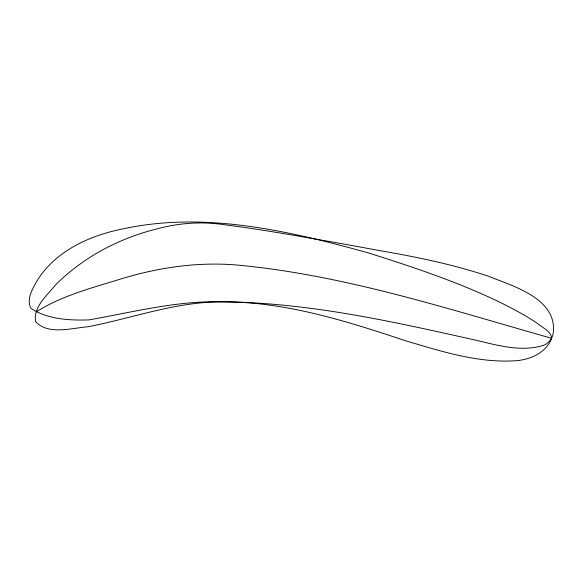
<?xml version="1.0" encoding="UTF-8"?>
<svg xmlns="http://www.w3.org/2000/svg" width="583" height="583" viewBox="0 0 583 583"><rect width="100%" height="100%" fill="white"/><g stroke="black" fill="none" stroke-linecap="round" stroke-linejoin="round"><path stroke-width="0.87" d="M551.635 338.286C551.226 331.042 541.964 327.522 537.103 323.164C524.03 314.456 510.067 307.168 495.929 300.347C454.747 280.933 411.43 266.475 368.062 252.84C289.328 230.963 205.296 211.228 123.742 228.711C90.503 235.262 56.449 250.275 37.647 279.847C33.034 288.002 26.148 298.671 30.775 308.145C47.369 319.448 69.333 320.497 88.871 319.914C127.429 313.129 165.696 303.459 205.005 301.921C293.628 300.034 381.442 319.01 467.471 338.344C492.118 343.504 518.841 353.196 543.881 345.231C548.843 343.139 552.429 338.519 553.201 333.206C557.712 298.277 512.1 285.867 487.519 275.905C453.421 264.689 418.23 257.241 382.885 251.178L343.3 243.949C301.856 236.625 260.397 229.163 218.625 223.981C198.001 221.576 177.021 223.449 157.009 228.886C119.049 238.265 83.15 257.212 55.451 285C47.281 295.282 32.896 307.073 35.65 321.634C48.163 335.385 71.804 328.003 88.084 326.757C130.235 318.588 171.278 303.459 214.602 301.965C280.226 300.063 343.795 320.169 405.345 340.691C440.945 351.214 477.477 363.092 515.037 360.79C529.758 359.9 546.198 352.999 551.635 338.286C449.792 309.515 348.168 276.16 242.368 265.542C200.056 261.038 157.483 267.335 117.117 280.131C89.498 288.57 60.785 296.295 36.204 311.898"/></g></svg>
